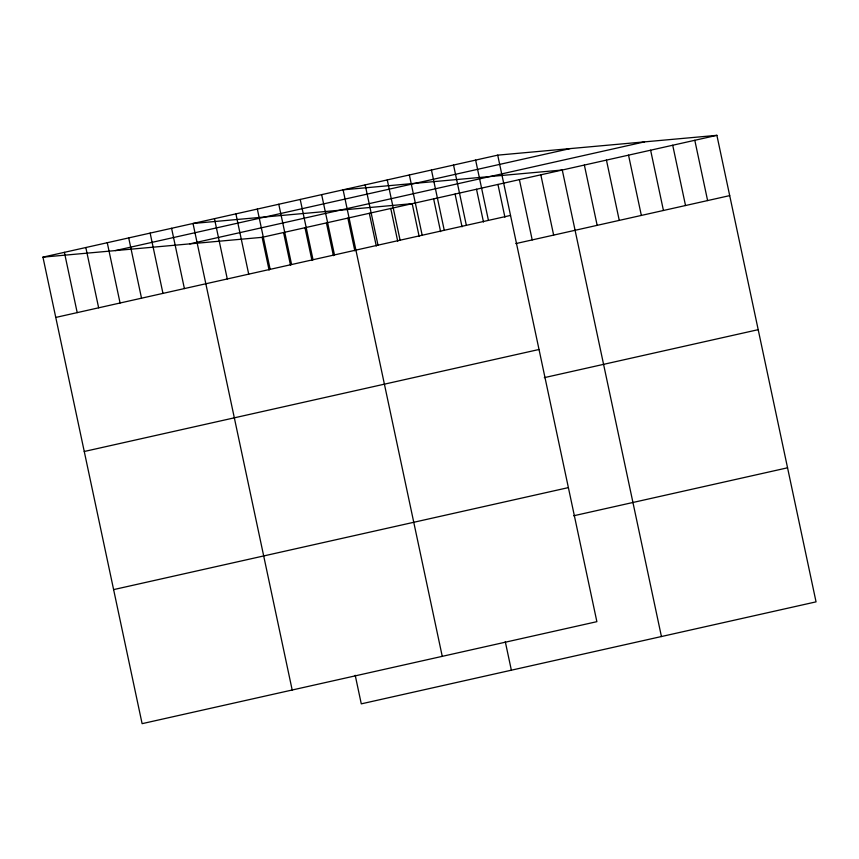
<?xml version="1.0" encoding="UTF-8"?>
<svg xmlns="http://www.w3.org/2000/svg" width="859" height="859" viewBox="0 0 859 859"><rect width="100%" height="100%" fill="white"/><g stroke="black" fill="none" stroke-linecap="round" stroke-linejoin="round"><path stroke-width="1.29" d="M497.715 155.146L596.876 621.669L142.111 723.665L42.95 257.142L497.715 155.146L716.889 135.335L816.05 601.858L361.285 703.854L355.218 675.303M115.278 250.603L570.043 148.607M189.796 243.87L644.561 141.864M42.95 257.142L262.124 237.331L716.889 135.335M55.76 317.433L510.525 215.426M515.808 243.591L729.699 195.616M84.257 451.49L539.023 349.484M544.305 377.649L758.196 329.673M113.613 589.607L568.379 487.611M573.662 515.776L787.553 467.801M694.802 140.285L707.612 200.577M672.715 145.235L685.525 205.526M650.617 150.196L663.438 210.476M628.53 155.146L641.351 215.437M606.443 160.107L619.264 220.387M584.356 165.057L597.166 225.348M661.43 636.54L562.269 170.007L343.095 189.828L442.256 656.351M540.826 174.817L553.647 235.108M519.394 179.628L532.204 239.919M497.952 184.438L504.92 217.198M475.628 160.096L488.438 220.387M476.509 189.248L483.477 222.009M453.541 165.057L466.351 225.337M455.077 194.059L462.035 226.819M431.443 170.007L444.264 230.298M433.634 198.858L440.603 231.629M409.356 174.957L422.177 235.248M419.16 236.44L412.191 203.669L193.017 223.48L292.189 690.013M505.285 641.652L511.363 670.192M387.269 179.918L400.09 240.198M390.759 208.479L397.717 241.239M365.182 184.868L377.992 245.159M369.316 213.29L376.285 246.05M347.874 218.1L354.842 250.86M321.653 194.628L334.473 254.919M326.441 222.91L333.399 255.671M300.221 199.438L313.03 259.729M304.999 227.71L311.967 260.481M278.778 204.249L291.588 264.54M283.567 232.521L290.525 265.291M257.335 209.059L270.156 269.35M262.124 237.331L269.092 270.091M235.903 213.87L248.713 274.15M214.46 218.68L227.281 278.96M171.585 228.29L184.395 288.581M150.142 233.1L162.963 293.391M128.71 237.911L141.52 298.202M107.268 242.721L120.077 303.002M85.825 247.532L98.645 307.812M64.393 252.331L77.203 312.622"/></g></svg>
